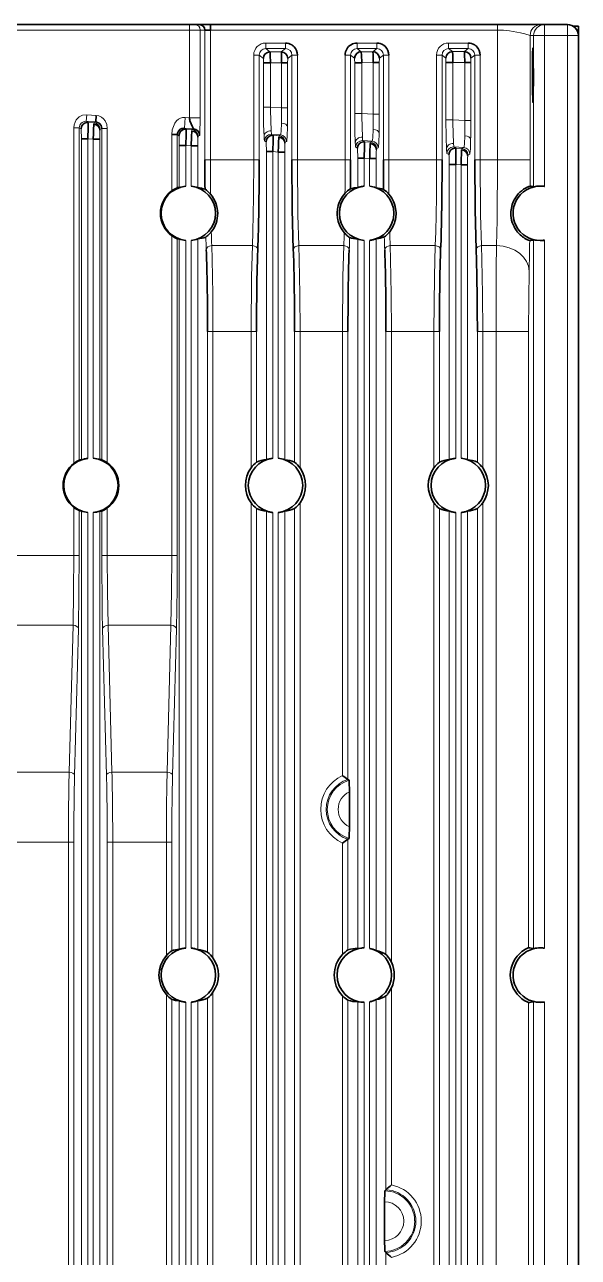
# Model space of a CAD drawing. Extents: x -45 to 645, y -160 to 467.
# Drawn here: x 79.1 to 130, y 124.1 to 237.4 of the extents above; entities that cross this region are included whole.
import ezdxf

# ---------------------------------------------------------------- set-up
doc = ezdxf.new("R2010")
doc.units = 0

msp = doc.modelspace()

# ---------------------------------------------------------------- linework, layer by layer
at = {"color": 7, "lineweight": 35}
for p, q in [((94.221, 237.412), (19.142, 237.412)), ((122.53, 237.412), (96.146, 237.412)), ((129.96, 70.531), (129.96, 236.412)), ((129.96, 165.489), (129.96, 141.036))]:
    msp.add_line(p, q, dxfattribs=at)
at = {"color": 7, "lineweight": 13}
for p, q in [((94.221, 236.912), (19.142, 236.912)), ((122.53, 236.912), (96.146, 236.912)), ((128.96, 70.531), (128.96, 236.412)), ((83.607, 197.102), (83.607, 227.935)), ((84.106, 227.935), (84.106, 197.4)), ((86.174, 197.432), (86.174, 227.874)), ((86.673, 227.816), (86.673, 197.156)), ((84.293, 197.422), (84.293, 226.932)), ((84.893, 197.562), (84.893, 226.932)), ((85.387, 226.897), (85.387, 197.569)), ((85.987, 197.448), (85.987, 226.897)), ((101.293, 225.743), (101.293, 197.437)), ((101.892, 225.743), (101.892, 197.566)), ((102.387, 225.708), (102.387, 197.565)), ((102.987, 197.434), (102.987, 225.708)), ((118.094, 224.568), (118.094, 197.439)), ((118.694, 224.568), (118.694, 197.567)), ((119.182, 224.534), (119.182, 197.566)), ((119.781, 197.435), (119.781, 224.534)), ((92.607, 188.65), (92.607, 218.014)), ((93.107, 217.732), (93.107, 188.65)), ((93.293, 152.442), (93.293, 217.714)), ((93.893, 152.567), (93.893, 217.589)), ((94.389, 217.592), (94.389, 152.564)), ((94.988, 217.727), (94.988, 152.429)), ((109.692, 152.51), (109.692, 217.709)), ((110.291, 152.578), (110.291, 217.587)), ((110.786, 217.594), (110.786, 152.528)), ((111.386, 217.733), (111.386, 152.331)), ((125.845, 152.51), (125.845, 217.646)), ((126.845, 152.548), (126.845, 217.608)), ((95.888, 152.193), (95.888, 209.221)), ((96.388, 209.221), (96.388, 151.654)), ((108.292, 168.404), (108.292, 209.221)), ((108.792, 209.221), (108.792, 168.061)), ((112.286, 151.978), (112.286, 209.221)), ((112.786, 209.221), (112.786, 151.257)), ((122.396, 114.158), (122.396, 209.221)), ((125.395, 209.221), (125.395, 152.595)), ((84.293, 107.422), (84.293, 192.734)), ((84.893, 107.562), (84.893, 192.594)), ((85.387, 107.569), (85.387, 192.587)), ((85.987, 192.708), (85.987, 107.448)), ((99.893, 114.158), (99.893, 193.472)), ((100.393, 192.945), (100.393, 114.158)), ((101.293, 107.437), (101.293, 192.719)), ((101.892, 107.566), (101.892, 192.59)), ((102.387, 107.565), (102.387, 192.591)), ((102.987, 192.722), (102.987, 107.434)), ((103.887, 114.158), (103.887, 192.95)), ((104.387, 193.481), (104.387, 114.158)), ((116.694, 114.158), (116.694, 193.464)), ((117.194, 192.941), (117.194, 114.158)), ((118.094, 107.439), (118.094, 192.717)), ((118.694, 107.567), (118.694, 192.589)), ((119.182, 107.566), (119.182, 192.59)), ((119.781, 192.721), (119.781, 107.435)), ((120.681, 114.158), (120.681, 192.949)), ((121.181, 193.479), (121.181, 114.158)), ((83.104, 106.81), (83.104, 162.302)), ((83.604, 162.302), (83.604, 107.268)), ((86.676, 107.319), (86.676, 162.302)), ((87.176, 162.302), (87.176, 106.893)), ((96.388, 148.503), (96.388, 114.158)), ((92.104, 104.585), (92.104, 148.284)), ((92.604, 147.85), (92.604, 104.749)), ((93.293, 82.51), (93.293, 147.714)), ((93.893, 82.578), (93.893, 147.589)), ((94.389, 82.528), (94.389, 147.592)), ((94.988, 82.331), (94.988, 147.727)), ((95.888, 114.158), (95.888, 147.963)), ((108.292, 114.158), (108.292, 148.176)), ((108.792, 147.767), (108.792, 114.158)), ((109.692, 82.447), (109.692, 147.646)), ((110.291, 82.569), (110.291, 147.578)), ((110.786, 82.562), (110.786, 147.628)), ((111.386, 82.423), (111.386, 147.825)), ((125.395, 147.561), (125.395, 114.158)), ((125.845, 82.51), (125.845, 147.646)), ((126.845, 82.548), (126.845, 147.608))]:
    msp.add_line(p, q, dxfattribs=at)
at = {"color": 7, "lineweight": 35, "ltscale": 0.012494}
for p, q in [((94.721, 237.412), (94.221, 237.412)), ((95.646, 236.912), (96.146, 236.912)), ((93.107, 227.306), (92.607, 227.306))]:
    msp.add_line(p, q, dxfattribs=at)
at = {"color": 7, "lineweight": 13, "ltscale": 0.0125}
for p, q in [((94.221, 237.412), (94.221, 236.912)), ((122.53, 237.412), (122.53, 236.912))]:
    msp.add_line(p, q, dxfattribs=at)
at = {"color": 7, "lineweight": 13, "ltscale": 0.024988}
for p, q in [((95.221, 236.912), (94.221, 236.912)), ((94.221, 228.865), (95.221, 228.865))]:
    msp.add_line(p, q, dxfattribs=at)
at = {"color": 7, "lineweight": 13, "ltscale": 0.201198}
for p, q in [((94.221, 236.912), (94.221, 228.865)), ((95.221, 236.912), (95.221, 228.865))]:
    msp.add_line(p, q, dxfattribs=at)
at = {"color": 7, "lineweight": 35, "ltscale": 0.010643}
msp.add_line((95.147, 237.412), (94.721, 237.412), dxfattribs=at)
at = {"color": 7, "lineweight": 35, "ltscale": 0.024988}
msp.add_line((96.146, 237.412), (95.147, 237.412), dxfattribs=at)
at = {"color": 7, "lineweight": 13, "ltscale": 0.010643}
msp.add_line((95.646, 236.912), (95.221, 236.912), dxfattribs=at)
at = {"color": 7, "lineweight": 13, "ltscale": 0.298012}
for p, q in [((95.646, 224.992), (95.646, 236.912)), ((96.146, 236.912), (96.146, 224.992)), ((122.53, 224.992), (122.53, 236.912))]:
    msp.add_line(p, q, dxfattribs=at)
at = {"color": 7, "lineweight": 35, "ltscale": 0.0125}
msp.add_line((96.146, 237.412), (96.146, 236.912), dxfattribs=at)
at = {"color": 7, "lineweight": 35, "ltscale": 0.06981}
msp.add_line((125.322, 237.412), (122.53, 237.412), dxfattribs=at)
at = {"color": 7, "lineweight": 35, "ltscale": 0.020777}
msp.add_line((126.153, 237.412), (125.322, 237.412), dxfattribs=at)
at = {"color": 7, "lineweight": 35, "ltscale": 0.009399}
msp.add_line((126.529, 237.412), (126.153, 237.412), dxfattribs=at)
at = {"color": 7, "lineweight": 35, "ltscale": 0.007885}
msp.add_line((126.845, 237.412), (126.529, 237.412), dxfattribs=at)
at = {"color": 7, "lineweight": 35, "ltscale": 0.052892}
msp.add_line((128.96, 237.412), (126.845, 237.412), dxfattribs=at)
at = {"color": 7, "lineweight": 13, "ltscale": 0.025}
for p, q in [((126.845, 236.412), (126.845, 237.412)), ((128.96, 236.412), (128.96, 237.412)), ((128.96, 236.412), (129.96, 236.412))]:
    msp.add_line(p, q, dxfattribs=at)
at = {"color": 7, "lineweight": 35, "ltscale": 0.004332}
msp.add_line((129.487, 237.262), (129.66, 237.262), dxfattribs=at)
at = {"color": 7, "lineweight": 35, "ltscale": 0.0075}
msp.add_line((129.66, 237.262), (129.96, 237.262), dxfattribs=at)
at = {"color": 7, "lineweight": 13, "ltscale": 0.003397}
msp.add_line((129.66, 237.127), (129.66, 237.262), dxfattribs=at)
at = {"color": 7, "lineweight": 35, "ltscale": 0.028601}
msp.add_line((129.96, 236.118), (129.96, 237.262), dxfattribs=at)
at = {"color": 7, "lineweight": 35, "ltscale": 0.008751}
msp.add_line((129.96, 236.762), (129.96, 236.412), dxfattribs=at)
at = {"color": 7, "lineweight": 13, "ltscale": 0.045264}
for p, q in [((101.235, 235.723), (103.045, 235.723)), ((109.634, 235.723), (111.444, 235.723)), ((103.045, 235.224), (101.235, 235.224)), ((111.444, 235.224), (109.634, 235.224))]:
    msp.add_line(p, q, dxfattribs=at)
at = {"color": 7, "lineweight": 13, "ltscale": 0.012495}
for p, q in [((101.235, 235.224), (101.235, 235.723)), ((103.045, 235.723), (103.045, 235.224)), ((109.634, 235.224), (109.634, 235.723)), ((111.444, 235.723), (111.444, 235.224)), ((118.036, 235.224), (118.036, 235.723)), ((119.839, 235.723), (119.839, 235.224))]:
    msp.add_line(p, q, dxfattribs=at)
at = {"color": 7, "lineweight": 13, "ltscale": 0.045083}
for p, q in [((118.036, 235.723), (119.839, 235.723)), ((119.839, 235.224), (118.036, 235.224))]:
    msp.add_line(p, q, dxfattribs=at)
at = {"color": 7, "lineweight": 13, "ltscale": 0.007885}
msp.add_line((125.845, 236.412), (125.53, 236.412), dxfattribs=at)
at = {"color": 7, "lineweight": 13, "ltscale": 0.285512}
msp.add_line((125.53, 236.412), (125.53, 224.992), dxfattribs=at)
at = {"color": 7, "lineweight": 13, "ltscale": 0.347564}
msp.add_line((125.845, 222.51), (125.845, 236.412), dxfattribs=at)
at = {"color": 7, "lineweight": 13, "ltscale": 0.024996}
for p, q in [((125.845, 236.412), (126.845, 236.412)), ((93.764, 227.894), (93.834, 228.892))]:
    msp.add_line(p, q, dxfattribs=at)
at = {"color": 7, "lineweight": 13, "ltscale": 0.052892}
msp.add_line((126.845, 236.412), (128.96, 236.412), dxfattribs=at)
at = {"color": 7, "lineweight": 13, "ltscale": 0.346604}
msp.add_line((126.845, 236.412), (126.845, 222.548), dxfattribs=at)
at = {"color": 7, "lineweight": 13, "ltscale": 0.240797}
for p, q in [((100.135, 224.992), (100.135, 234.624)), ((100.635, 234.624), (100.635, 224.992)), ((103.645, 224.992), (103.645, 234.624)), ((104.145, 234.624), (104.145, 224.992)), ((108.534, 224.992), (108.534, 234.624)), ((109.034, 234.624), (109.034, 224.992)), ((112.044, 224.992), (112.044, 234.624)), ((112.544, 234.624), (112.544, 224.992)), ((116.936, 224.992), (116.936, 234.624)), ((117.436, 234.624), (117.436, 224.992)), ((120.439, 224.992), (120.439, 234.624)), ((120.939, 234.624), (120.939, 224.992))]:
    msp.add_line(p, q, dxfattribs=at)
at = {"color": 7, "lineweight": 13, "ltscale": 0.012494}
for p, q in [((100.135, 234.624), (100.635, 234.624)), ((103.645, 234.624), (104.145, 234.624)), ((108.534, 234.624), (109.034, 234.624)), ((112.044, 234.624), (112.544, 234.624)), ((116.936, 234.624), (117.436, 234.624)), ((120.439, 234.624), (120.939, 234.624)), ((84.106, 227.935), (83.607, 227.935)), ((86.174, 227.874), (86.673, 227.874)), ((96.146, 224.992), (95.646, 224.992)), ((100.635, 224.992), (100.135, 224.992)), ((104.145, 224.992), (103.645, 224.992)), ((109.034, 224.992), (108.534, 224.992)), ((112.544, 224.992), (112.044, 224.992)), ((117.436, 224.992), (116.936, 224.992)), ((120.939, 224.992), (120.439, 224.992)), ((95.888, 209.221), (96.388, 209.221)), ((99.893, 209.221), (100.393, 209.221)), ((103.887, 209.221), (104.387, 209.221)), ((108.292, 209.221), (108.792, 209.221)), ((112.286, 209.221), (112.786, 209.221)), ((116.694, 209.221), (117.194, 209.221)), ((120.681, 209.221), (121.181, 209.221)), ((84.106, 188.65), (83.607, 188.65)), ((86.673, 188.65), (86.174, 188.65)), ((93.107, 188.65), (92.607, 188.65)), ((83.104, 162.302), (83.604, 162.302)), ((86.676, 162.302), (87.176, 162.302)), ((92.104, 162.302), (92.604, 162.302))]:
    msp.add_line(p, q, dxfattribs=at)
at = {"color": 7, "lineweight": 13, "ltscale": 0.012503}
msp.add_line((100.635, 234.624), (101.019, 234.304), dxfattribs=at)
at = {"color": 7, "lineweight": 13, "ltscale": 0.012497}
msp.add_line((101.235, 235.224), (101.619, 234.904), dxfattribs=at)
at = {"color": 7, "lineweight": 13, "ltscale": 0.02612}
msp.add_line((102.663, 234.905), (101.619, 234.904), dxfattribs=at)
at = {"color": 7, "lineweight": 13, "ltscale": 0.012422}
msp.add_line((103.045, 235.224), (102.663, 234.905), dxfattribs=at)
at = {"color": 7, "lineweight": 13, "ltscale": 0.012428}
for p, q in [((103.645, 234.624), (103.263, 234.306)), ((93.893, 226.302), (94.389, 226.268))]:
    msp.add_line(p, q, dxfattribs=at)
at = {"color": 7, "lineweight": 35, "ltscale": 0.000476}
for p, q in [((103.648, 235.544), (103.632, 235.555)), ((112.047, 235.544), (112.031, 235.555)), ((120.443, 235.544), (120.427, 235.555))]:
    msp.add_line(p, q, dxfattribs=at)
at = {"color": 7, "lineweight": 13, "ltscale": 0.011903}
msp.add_line((109.034, 234.624), (109.399, 234.319), dxfattribs=at)
at = {"color": 7, "lineweight": 13, "ltscale": 0.011898}
msp.add_line((109.634, 235.224), (109.999, 234.919), dxfattribs=at)
at = {"color": 7, "lineweight": 13, "ltscale": 0.027043}
msp.add_line((111.081, 234.921), (109.999, 234.919), dxfattribs=at)
at = {"color": 7, "lineweight": 13, "ltscale": 0.01182}
msp.add_line((111.444, 235.224), (111.081, 234.921), dxfattribs=at)
at = {"color": 7, "lineweight": 13, "ltscale": 0.011826}
msp.add_line((112.044, 234.624), (111.681, 234.321), dxfattribs=at)
at = {"color": 7, "lineweight": 13, "ltscale": 0.011304}
msp.add_line((117.436, 234.624), (117.784, 234.334), dxfattribs=at)
at = {"color": 7, "lineweight": 13, "ltscale": 0.011298}
msp.add_line((118.036, 235.224), (118.383, 234.934), dxfattribs=at)
at = {"color": 7, "lineweight": 13, "ltscale": 0.027785}
msp.add_line((119.495, 234.936), (118.383, 234.934), dxfattribs=at)
at = {"color": 7, "lineweight": 13, "ltscale": 0.011218}
msp.add_line((119.839, 235.224), (119.495, 234.936), dxfattribs=at)
at = {"color": 7, "lineweight": 13, "ltscale": 0.011224}
msp.add_line((120.439, 234.624), (120.094, 234.336), dxfattribs=at)
at = {"color": 7, "lineweight": 13, "ltscale": 0.101793}
for p, q in [((101.031, 233.904), (101.031, 229.832)), ((101.673, 233.904), (101.673, 229.832))]:
    msp.add_line(p, q, dxfattribs=at)
at = {"color": 7, "lineweight": 35, "ltscale": 0.014993}
for p, q in [((101.031, 233.904), (101.631, 233.904)), ((109.412, 233.919), (110.011, 233.919)), ((117.796, 233.935), (118.395, 233.935)), ((84.293, 226.932), (84.893, 226.932)), ((85.387, 226.897), (85.987, 226.897)), ((93.293, 226.302), (93.893, 226.302)), ((94.988, 226.268), (94.389, 226.268)), ((101.293, 225.743), (101.892, 225.743)), ((102.387, 225.708), (102.987, 225.708)), ((109.692, 225.156), (110.291, 225.156)), ((110.786, 225.121), (111.386, 225.121)), ((118.094, 224.568), (118.694, 224.568)), ((119.182, 224.534), (119.781, 224.534))]:
    msp.add_line(p, q, dxfattribs=at)
at = {"color": 7, "lineweight": 35, "ltscale": 0.001046}
for p, q in [((101.673, 233.904), (101.631, 233.904)), ((110.053, 233.919), (110.011, 233.919)), ((118.437, 233.935), (118.395, 233.935))]:
    msp.add_line(p, q, dxfattribs=at)
at = {"color": 7, "lineweight": 13, "ltscale": 0.025506}
msp.add_line((102.693, 233.906), (101.673, 233.904), dxfattribs=at)
at = {"color": 7, "lineweight": 35, "ltscale": 0.013946}
for p, q in [((103.251, 233.906), (102.693, 233.906)), ((111.668, 233.921), (111.11, 233.921)), ((120.082, 233.937), (119.524, 233.937))]:
    msp.add_line(p, q, dxfattribs=at)
at = {"color": 7, "lineweight": 13, "ltscale": 0.103592}
for p, q in [((102.693, 229.762), (102.693, 233.906)), ((103.251, 229.762), (103.251, 233.906))]:
    msp.add_line(p, q, dxfattribs=at)
at = {"color": 7, "lineweight": 13, "ltscale": 0.116571}
for p, q in [((109.412, 233.919), (109.412, 229.256)), ((110.053, 233.919), (110.053, 229.256))]:
    msp.add_line(p, q, dxfattribs=at)
at = {"color": 7, "lineweight": 13, "ltscale": 0.026429}
msp.add_line((111.11, 233.921), (110.053, 233.919), dxfattribs=at)
at = {"color": 7, "lineweight": 13, "ltscale": 0.118435}
for p, q in [((111.11, 229.184), (111.11, 233.921)), ((111.668, 229.184), (111.668, 233.921))]:
    msp.add_line(p, q, dxfattribs=at)
at = {"color": 7, "lineweight": 13, "ltscale": 0.131355}
for p, q in [((117.796, 233.935), (117.796, 228.68)), ((118.437, 233.935), (118.437, 228.68))]:
    msp.add_line(p, q, dxfattribs=at)
at = {"color": 7, "lineweight": 13, "ltscale": 0.027172}
msp.add_line((119.524, 233.937), (118.437, 233.935), dxfattribs=at)
at = {"color": 7, "lineweight": 13, "ltscale": 0.133271}
for p, q in [((119.524, 228.606), (119.524, 233.937)), ((120.082, 228.606), (120.082, 233.937))]:
    msp.add_line(p, q, dxfattribs=at)
at = {"color": 7, "lineweight": 13, "ltscale": 0.014998}
msp.add_line((84.752, 228.531), (84.793, 229.13), dxfattribs=at)
at = {"color": 7, "lineweight": 13, "ltscale": 0.021567}
for p, q in [((84.793, 229.13), (85.654, 229.07)), ((85.612, 228.471), (84.752, 228.531))]:
    msp.add_line(p, q, dxfattribs=at)
at = {"color": 7, "lineweight": 35, "ltscale": 0.014998}
msp.add_line((85.612, 228.471), (85.654, 229.07), dxfattribs=at)
at = {"color": 7, "lineweight": 13, "ltscale": 0.009705}
msp.add_line((93.834, 228.892), (94.221, 228.865), dxfattribs=at)
at = {"color": 7, "lineweight": 13, "ltscale": 0.037574}
msp.add_line((95.221, 228.865), (95.182, 227.362), dxfattribs=at)
at = {"color": 7, "lineweight": 13, "ltscale": 0.014993}
for p, q in [((101.031, 229.832), (101.631, 229.832)), ((109.412, 229.256), (110.011, 229.256)), ((117.796, 228.68), (118.395, 228.68))]:
    msp.add_line(p, q, dxfattribs=at)
at = {"color": 7, "lineweight": 13, "ltscale": 0.001046}
for p, q in [((101.631, 229.832), (101.673, 229.832)), ((110.011, 229.256), (110.053, 229.256)), ((118.395, 228.68), (118.437, 228.68))]:
    msp.add_line(p, q, dxfattribs=at)
at = {"color": 7, "lineweight": 13, "ltscale": 0.025567}
msp.add_line((101.673, 229.832), (102.693, 229.762), dxfattribs=at)
at = {"color": 7, "lineweight": 13, "ltscale": 0.013946}
for p, q in [((103.251, 229.762), (102.693, 229.762)), ((111.668, 229.184), (111.11, 229.184)), ((120.082, 228.606), (119.524, 228.606))]:
    msp.add_line(p, q, dxfattribs=at)
at = {"color": 7, "lineweight": 13, "ltscale": 0.026491}
msp.add_line((110.053, 229.256), (111.11, 229.184), dxfattribs=at)
at = {"color": 7, "lineweight": 13, "ltscale": 0.004683}
for p, q in [((84.106, 227.935), (84.265, 227.836)), ((93.107, 227.306), (93.265, 227.206))]:
    msp.add_line(p, q, dxfattribs=at)
at = {"color": 7, "lineweight": 13, "ltscale": 0.00104}
msp.add_line((84.752, 228.531), (84.71, 228.533), dxfattribs=at)
at = {"color": 7, "lineweight": 13, "ltscale": 0.004577}
msp.add_line((84.752, 228.531), (84.907, 228.434), dxfattribs=at)
at = {"color": 7, "lineweight": 13, "ltscale": 0.013791}
msp.add_line((85.457, 228.396), (84.907, 228.434), dxfattribs=at)
at = {"color": 7, "lineweight": 13, "ltscale": 0.004314}
msp.add_line((85.612, 228.471), (85.457, 228.396), dxfattribs=at)
at = {"color": 7, "lineweight": 13, "ltscale": 0.004413}
for p, q in [((86.174, 227.874), (86.015, 227.797)), ((111.015, 226.697), (110.856, 226.62)), ((111.414, 226.021), (111.573, 226.098))]:
    msp.add_line(p, q, dxfattribs=at)
at = {"color": 7, "lineweight": 13, "ltscale": 0.001456}
msp.add_line((86.673, 227.874), (86.673, 227.816), dxfattribs=at)
at = {"color": 7, "lineweight": 35, "ltscale": 0.001042}
msp.add_line((93.764, 227.894), (93.723, 227.896), dxfattribs=at)
at = {"color": 7, "lineweight": 13, "ltscale": 0.020978}
msp.add_line((94.601, 227.836), (93.764, 227.894), dxfattribs=at)
at = {"color": 7, "lineweight": 13, "ltscale": 0.004213}
msp.add_line((93.764, 227.894), (93.907, 227.805), dxfattribs=at)
at = {"color": 7, "lineweight": 13, "ltscale": 0.013821}
msp.add_line((93.907, 227.805), (94.458, 227.766), dxfattribs=at)
at = {"color": 7, "lineweight": 13, "ltscale": 0.000535}
msp.add_line((94.311, 228.453), (94.302, 228.472), dxfattribs=at)
at = {"color": 7, "lineweight": 13, "ltscale": 0.00397}
for p, q in [((94.458, 227.766), (94.601, 227.836)), ((95.016, 227.168), (95.159, 227.237))]:
    msp.add_line(p, q, dxfattribs=at)
at = {"color": 7, "lineweight": 13, "ltscale": 0.027236}
msp.add_line((118.437, 228.68), (119.524, 228.606), dxfattribs=at)
at = {"color": 7, "lineweight": 13, "ltscale": 0.002113}
for p, q in [((84.293, 227.016), (84.293, 226.932)), ((93.293, 226.387), (93.293, 226.302)), ((101.293, 225.827), (101.293, 225.743)), ((118.094, 224.652), (118.094, 224.568))]:
    msp.add_line(p, q, dxfattribs=at)
at = {"color": 7, "lineweight": 13, "ltscale": 0.012398}
msp.add_line((85.387, 226.897), (84.893, 226.932), dxfattribs=at)
at = {"color": 7, "lineweight": 13, "ltscale": 0.129089}
msp.add_line((92.607, 222.142), (92.607, 227.306), dxfattribs=at)
at = {"color": 7, "lineweight": 13, "ltscale": 0.122038}
msp.add_line((93.107, 227.306), (93.107, 222.424), dxfattribs=at)
at = {"color": 7, "lineweight": 13, "ltscale": 0.004083}
for p, q in [((101.126, 226.734), (101.265, 226.647)), ((101.768, 227.332), (101.906, 227.245))]:
    msp.add_line(p, q, dxfattribs=at)
at = {"color": 7, "lineweight": 13, "ltscale": 0.001037}
for p, q in [((101.727, 227.333), (101.768, 227.332)), ((118.491, 226.182), (118.533, 226.18))]:
    msp.add_line(p, q, dxfattribs=at)
at = {"color": 7, "lineweight": 13, "ltscale": 0.020781}
msp.add_line((102.597, 227.275), (101.768, 227.332), dxfattribs=at)
at = {"color": 7, "lineweight": 13, "ltscale": 0.013801}
for p, q in [((101.906, 227.245), (102.457, 227.207)), ((110.305, 226.658), (110.856, 226.62))]:
    msp.add_line(p, q, dxfattribs=at)
at = {"color": 7, "lineweight": 13, "ltscale": 0.003898}
for p, q in [((102.457, 227.207), (102.597, 227.275)), ((103.015, 226.608), (103.155, 226.677))]:
    msp.add_line(p, q, dxfattribs=at)
at = {"color": 7, "lineweight": 13, "ltscale": 0.001038}
msp.add_line((110.107, 226.758), (110.149, 226.756), dxfattribs=at)
at = {"color": 7, "lineweight": 13, "ltscale": 0.004626}
for p, q in [((110.305, 226.658), (110.149, 226.756)), ((109.507, 226.158), (109.664, 226.06))]:
    msp.add_line(p, q, dxfattribs=at)
at = {"color": 7, "lineweight": 13, "ltscale": 0.021706}
msp.add_line((111.015, 226.697), (110.149, 226.756), dxfattribs=at)
at = {"color": 7, "lineweight": 13, "ltscale": 0.096515}
msp.add_line((93.293, 222.442), (93.293, 226.302), dxfattribs=at)
at = {"color": 7, "lineweight": 13, "ltscale": 0.093372}
msp.add_line((93.893, 222.567), (93.893, 226.302), dxfattribs=at)
at = {"color": 7, "lineweight": 13, "ltscale": 0.092594}
msp.add_line((94.389, 226.268), (94.389, 222.564), dxfattribs=at)
at = {"color": 7, "lineweight": 13, "ltscale": 0.095969}
msp.add_line((94.988, 222.429), (94.988, 226.268), dxfattribs=at)
at = {"color": 7, "lineweight": 13, "ltscale": 0.012408}
for p, q in [((102.387, 225.708), (101.892, 225.743)), ((110.786, 225.121), (110.291, 225.156))]:
    msp.add_line(p, q, dxfattribs=at)
at = {"color": 7, "lineweight": 13, "ltscale": 0.00517}
for p, q in [((117.891, 225.582), (118.066, 225.472)), ((118.533, 226.18), (118.708, 226.07))]:
    msp.add_line(p, q, dxfattribs=at)
at = {"color": 7, "lineweight": 13, "ltscale": 0.02245}
msp.add_line((119.429, 226.119), (118.533, 226.18), dxfattribs=at)
at = {"color": 7, "lineweight": 13, "ltscale": 0.01362}
msp.add_line((118.708, 226.07), (119.251, 226.032), dxfattribs=at)
at = {"color": 7, "lineweight": 13, "ltscale": 0.004927}
for p, q in [((119.251, 226.032), (119.429, 226.119)), ((119.809, 225.434), (119.986, 225.52))]:
    msp.add_line(p, q, dxfattribs=at)
at = {"color": 7, "lineweight": 13, "ltscale": 0.099722}
msp.add_line((100.135, 224.992), (96.146, 224.992), dxfattribs=at)
at = {"color": 7, "lineweight": 13, "ltscale": 0.109727}
msp.add_line((104.145, 224.992), (108.534, 224.992), dxfattribs=at)
at = {"color": 7, "lineweight": 13, "ltscale": 0.002112}
msp.add_line((109.691, 225.24), (109.692, 225.156), dxfattribs=at)
at = {"color": 7, "lineweight": 13, "ltscale": 0.06771}
msp.add_line((109.692, 222.447), (109.692, 225.156), dxfattribs=at)
at = {"color": 7, "lineweight": 13, "ltscale": 0.064669}
msp.add_line((110.291, 225.156), (110.291, 222.569), dxfattribs=at)
at = {"color": 7, "lineweight": 13, "ltscale": 0.063969}
msp.add_line((110.786, 225.121), (110.786, 222.562), dxfattribs=at)
at = {"color": 7, "lineweight": 13, "ltscale": 0.067444}
msp.add_line((111.386, 225.121), (111.386, 222.423), dxfattribs=at)
at = {"color": 7, "lineweight": 13, "ltscale": 0.109817}
msp.add_line((112.544, 224.992), (116.936, 224.992), dxfattribs=at)
at = {"color": 7, "lineweight": 13, "ltscale": 0.012227}
msp.add_line((119.182, 224.534), (118.694, 224.568), dxfattribs=at)
at = {"color": 7, "lineweight": 13, "ltscale": 0.039773}
msp.add_line((122.53, 224.992), (120.939, 224.992), dxfattribs=at)
at = {"color": 7, "lineweight": 13, "ltscale": 0.074989}
for p, q in [((122.53, 224.992), (125.53, 224.992)), ((125.395, 209.221), (122.396, 209.221))]:
    msp.add_line(p, q, dxfattribs=at)
at = {"color": 7, "lineweight": 13, "ltscale": 0.060372}
msp.add_line((125.53, 224.992), (125.526, 222.577), dxfattribs=at)
at = {"color": 7, "lineweight": 35, "ltscale": 0.00072}
msp.add_line((100.601, 220.341), (100.6, 220.312), dxfattribs=at)
at = {"color": 7, "lineweight": 35, "ltscale": 0.001745}
msp.add_line((107.802, 220.078), (107.803, 220.008), dxfattribs=at)
at = {"color": 7, "lineweight": 35, "ltscale": 0.002763}
msp.add_line((113.207, 219.967), (113.208, 220.077), dxfattribs=at)
at = {"color": 7, "lineweight": 35, "ltscale": 0.00073}
msp.add_line((117.402, 220.341), (117.402, 220.312), dxfattribs=at)
at = {"color": 7, "lineweight": 13, "ltscale": 0.09337}
msp.add_line((96.273, 217.107), (100.008, 217.107), dxfattribs=at)
at = {"color": 7, "lineweight": 13, "ltscale": 0.103375}
msp.add_line((104.272, 217.107), (108.407, 217.107), dxfattribs=at)
at = {"color": 7, "lineweight": 13, "ltscale": 0.103465}
msp.add_line((112.671, 217.107), (116.809, 217.107), dxfattribs=at)
at = {"color": 7, "lineweight": 13, "ltscale": 0.034413}
msp.add_line((121.066, 217.107), (122.443, 217.107), dxfattribs=at)
at = {"color": 7, "lineweight": 35, "ltscale": 0.061742}
msp.add_line((129.96, 207.526), (129.96, 209.996), dxfattribs=at)
at = {"color": 7, "lineweight": 35, "ltscale": 0.06174}
msp.add_line((129.96, 209.996), (129.96, 207.526), dxfattribs=at)
at = {"color": 7, "lineweight": 13, "ltscale": 0.087623}
msp.add_line((99.893, 209.221), (96.388, 209.221), dxfattribs=at)
at = {"color": 7, "lineweight": 13, "ltscale": 0.313443}
msp.add_line((99.893, 196.684), (99.893, 209.221), dxfattribs=at)
at = {"color": 7, "lineweight": 13, "ltscale": 0.300271}
msp.add_line((100.393, 209.221), (100.393, 197.211), dxfattribs=at)
at = {"color": 7, "lineweight": 13, "ltscale": 0.300397}
msp.add_line((103.887, 197.206), (103.887, 209.221), dxfattribs=at)
at = {"color": 7, "lineweight": 13, "ltscale": 0.097628}
msp.add_line((108.292, 209.221), (104.387, 209.221), dxfattribs=at)
at = {"color": 7, "lineweight": 13, "ltscale": 0.313658}
msp.add_line((104.387, 209.221), (104.387, 196.675), dxfattribs=at)
at = {"color": 7, "lineweight": 13, "ltscale": 0.097718}
msp.add_line((116.694, 209.221), (112.786, 209.221), dxfattribs=at)
at = {"color": 7, "lineweight": 13, "ltscale": 0.313237}
msp.add_line((116.694, 196.692), (116.694, 209.221), dxfattribs=at)
at = {"color": 7, "lineweight": 13, "ltscale": 0.30015}
msp.add_line((117.194, 209.221), (117.194, 197.215), dxfattribs=at)
at = {"color": 7, "lineweight": 13, "ltscale": 0.300369}
msp.add_line((120.681, 197.207), (120.681, 209.221), dxfattribs=at)
at = {"color": 7, "lineweight": 13, "ltscale": 0.030364}
msp.add_line((122.396, 209.221), (121.181, 209.221), dxfattribs=at)
at = {"color": 7, "lineweight": 13, "ltscale": 0.313612}
msp.add_line((121.181, 209.221), (121.181, 196.677), dxfattribs=at)
at = {"color": 7, "lineweight": 13, "ltscale": 0.110116}
msp.add_line((83.607, 188.65), (83.607, 193.054), dxfattribs=at)
at = {"color": 7, "lineweight": 13, "ltscale": 0.102652}
msp.add_line((84.106, 192.756), (84.106, 188.65), dxfattribs=at)
at = {"color": 7, "lineweight": 13, "ltscale": 0.101851}
msp.add_line((86.174, 188.65), (86.174, 192.724), dxfattribs=at)
at = {"color": 7, "lineweight": 13, "ltscale": 0.10876}
msp.add_line((86.673, 193), (86.673, 188.65), dxfattribs=at)
at = {"color": 7, "lineweight": 13, "ltscale": 0.161614}
msp.add_line((83.607, 188.65), (77.142, 188.65), dxfattribs=at)
at = {"color": 7, "lineweight": 13, "ltscale": 0.168743}
msp.add_line((84.029, 181.9), (84.106, 188.65), dxfattribs=at)
at = {"color": 7, "lineweight": 13, "ltscale": 0.148339}
msp.add_line((92.607, 188.65), (86.673, 188.65), dxfattribs=at)
at = {"color": 7, "lineweight": 13, "ltscale": 0.006969}
msp.add_line((93.088, 185.145), (93.085, 184.867), dxfattribs=at)
at = {"color": 7, "lineweight": 13, "ltscale": 0.157754}
msp.add_line((83.53, 182.222), (77.219, 182.222), dxfattribs=at)
at = {"color": 7, "lineweight": 13, "ltscale": 0.33741}
for p, q in [((83.174, 168.73), (83.53, 182.222)), ((84.029, 181.9), (83.673, 168.409)), ((86.607, 168.409), (86.251, 181.9)), ((86.751, 182.222), (87.106, 168.73)), ((92.174, 168.73), (92.53, 182.222)), ((93.029, 181.9), (92.674, 168.409))]:
    msp.add_line(p, q, dxfattribs=at)
at = {"color": 7, "lineweight": 13, "ltscale": 0.144479}
msp.add_line((92.53, 182.222), (86.751, 182.222), dxfattribs=at)
at = {"color": 7, "lineweight": 13, "ltscale": 0.139965}
msp.add_line((77.575, 168.73), (83.174, 168.73), dxfattribs=at)
at = {"color": 7, "lineweight": 13, "ltscale": 0.12669}
msp.add_line((87.106, 168.73), (92.174, 168.73), dxfattribs=at)
at = {"color": 7, "lineweight": 35, "ltscale": 0.003152}
msp.add_line((108.888, 167.979), (108.792, 168.061), dxfattribs=at)
at = {"color": 7, "lineweight": 35, "ltscale": 0.080764}
msp.add_line((108.918, 163.694), (108.918, 166.925), dxfattribs=at)
at = {"color": 7, "lineweight": 13, "ltscale": 0.136473}
msp.add_line((83.104, 162.302), (77.645, 162.302), dxfattribs=at)
at = {"color": 7, "lineweight": 13, "ltscale": 0.123198}
msp.add_line((92.104, 162.302), (87.176, 162.302), dxfattribs=at)
at = {"color": 7, "lineweight": 13, "ltscale": 0.260757}
msp.add_line((92.104, 151.872), (92.104, 162.302), dxfattribs=at)
at = {"color": 7, "lineweight": 13, "ltscale": 0.249908}
msp.add_line((92.604, 162.302), (92.604, 152.306), dxfattribs=at)
at = {"color": 7, "lineweight": 13, "ltscale": 0.25589}
msp.add_line((108.292, 151.98), (108.292, 162.215), dxfattribs=at)
at = {"color": 7, "lineweight": 35, "ltscale": 0.003153}
msp.add_line((108.792, 162.558), (108.888, 162.64), dxfattribs=at)
at = {"color": 7, "lineweight": 13, "ltscale": 0.254226}
msp.add_line((108.792, 162.558), (108.792, 152.389), dxfattribs=at)
at = {"color": 7, "lineweight": 13, "ltscale": 0.452487}
msp.add_line((112.786, 148.899), (112.786, 130.799), dxfattribs=at)
at = {"color": 7, "lineweight": 13, "ltscale": 0.445487}
msp.add_line((112.286, 130.358), (112.286, 148.178), dxfattribs=at)
at = {"color": 7, "lineweight": 35, "ltscale": 0.003522}
msp.add_line((112.286, 130.358), (112.19, 130.255), dxfattribs=at)
at = {"color": 7, "lineweight": 35, "ltscale": 0.089208}
msp.add_line((112.16, 129.256), (112.16, 125.688), dxfattribs=at)
at = {"color": 7, "lineweight": 13, "ltscale": 0.000443}
msp.add_line((113.921, 127.49), (113.921, 127.472), dxfattribs=at)
at = {"color": 7, "lineweight": 13, "ltscale": 0.00069}
msp.add_line((114.921, 127.472), (114.921, 127.499), dxfattribs=at)
at = {"color": 7, "lineweight": 35, "ltscale": 0.003521}
msp.add_line((112.19, 124.689), (112.286, 124.585), dxfattribs=at)
at = {"color": 7, "lineweight": 13, "ltscale": 0.260676}
msp.add_line((112.286, 114.158), (112.286, 124.585), dxfattribs=at)
at = {"color": 7, "lineweight": 13}
for points in [[(122.53, 236.912), (123.094, 236.892), (123.646, 236.837), (124.653, 236.658), (125.031, 236.564), (125.525, 236.414), (125.53, 236.412)], [(101.019, 234.304), (101.02, 234.302), (101.022, 234.294), (101.026, 234.223), (101.031, 233.904)], [(103.251, 233.906), (103.259, 234.284), (103.262, 234.303), (103.262, 234.305), (103.263, 234.306)], [(109.399, 234.319), (109.4, 234.318), (109.402, 234.309), (109.407, 234.238), (109.412, 233.919)], [(111.668, 233.921), (111.677, 234.299), (111.679, 234.318), (111.68, 234.32), (111.681, 234.321)], [(117.784, 234.334), (117.784, 234.333), (117.786, 234.324), (117.791, 234.254), (117.796, 233.935)], [(120.082, 233.937), (120.091, 234.314), (120.093, 234.334), (120.094, 234.336), (120.094, 234.336)], [(83.607, 227.935), (83.634, 228.201), (83.712, 228.44), (83.831, 228.655), (84.096, 228.928), (84.393, 229.082), (84.793, 229.13)], [(85.654, 229.07), (85.91, 229.019), (86.131, 228.917), (86.321, 228.76), (86.473, 228.568), (86.622, 228.248), (86.673, 227.874)], [(92.688, 227.891), (92.872, 228.348), (93.04, 228.579), (93.222, 228.738), (93.393, 228.832), (93.597, 228.885), (93.834, 228.892)], [(101.031, 229.832), (101.046, 228.216), (101.081, 227.127)], [(101.737, 227.649), (101.678, 229.541), (101.673, 229.832)], [(109.412, 229.256), (109.426, 227.64), (109.461, 226.552)], [(110.117, 227.073), (110.058, 228.965), (110.053, 229.256)], [(84.265, 227.836), (84.267, 227.834), (84.268, 227.831), (84.27, 227.822), (84.278, 227.72), (84.293, 227.016)], [(102.692, 228.365), (102.66, 227.622), (102.634, 227.381), (102.61, 227.289), (102.605, 227.28), (102.602, 227.277), (102.597, 227.275)], [(103.155, 226.677), (103.157, 226.678), (103.161, 226.685), (103.173, 226.737), (103.206, 227.16), (103.234, 228.031)], [(111.109, 227.787), (111.078, 227.044), (111.051, 226.802), (111.028, 226.71), (111.022, 226.701), (111.019, 226.699), (111.015, 226.697)], [(117.796, 228.68), (117.81, 227.064), (117.846, 225.976)], [(118.501, 226.497), (118.442, 228.389), (118.437, 228.68)], [(93.265, 227.206), (93.267, 227.205), (93.268, 227.202), (93.27, 227.193), (93.279, 227.091), (93.293, 226.387)], [(95.182, 227.362), (95.167, 227.254), (95.162, 227.24), (95.16, 227.238), (95.159, 227.237)], [(101.265, 226.647), (101.266, 226.645), (101.267, 226.643), (101.27, 226.633), (101.278, 226.532), (101.293, 225.827)], [(101.768, 227.332), (101.767, 227.333), (101.765, 227.337), (101.76, 227.364), (101.737, 227.649)], [(110.149, 226.756), (110.148, 226.757), (110.146, 226.761), (110.14, 226.788), (110.117, 227.073)], [(111.573, 226.098), (111.575, 226.1), (111.579, 226.106), (111.59, 226.158), (111.623, 226.582), (111.652, 227.452)], [(119.523, 227.208), (119.491, 226.466), (119.465, 226.224), (119.441, 226.132), (119.436, 226.123), (119.433, 226.121), (119.429, 226.119)], [(119.986, 225.52), (119.988, 225.522), (119.992, 225.528), (120.004, 225.58), (120.037, 226.004), (120.065, 226.874)], [(109.664, 226.06), (109.665, 226.058), (109.666, 226.055), (109.668, 226.046), (109.677, 225.944), (109.691, 225.24)], [(118.066, 225.472), (118.068, 225.47), (118.069, 225.468), (118.071, 225.459), (118.08, 225.357), (118.094, 224.652)], [(118.533, 226.18), (118.532, 226.181), (118.53, 226.185), (118.524, 226.212), (118.501, 226.497)], [(100.135, 224.992), (100.115, 221.57), (100.052, 218.37), (100.008, 217.107)], [(104.272, 217.107), (104.19, 219.936), (104.145, 224.992)], [(116.936, 224.992), (116.916, 221.57), (116.854, 218.37), (116.809, 217.107)], [(121.066, 217.107), (120.985, 219.936), (120.939, 224.992)], [(122.443, 217.107), (122.492, 219.453), (122.53, 224.992)], [(96.388, 209.221), (96.37, 212.643), (96.313, 215.843), (96.273, 217.107)], [(100.008, 217.107), (99.934, 214.278), (99.893, 209.221)], [(104.387, 209.221), (104.369, 212.643), (104.312, 215.843), (104.272, 217.107)], [(108.407, 217.107), (108.333, 214.278), (108.292, 209.221)], [(112.786, 209.221), (112.767, 212.643), (112.711, 215.843), (112.671, 217.107)], [(116.809, 217.107), (116.736, 214.278), (116.694, 209.221)], [(121.181, 209.221), (121.163, 212.643), (121.106, 215.843), (121.066, 217.107)], [(122.443, 217.107), (122.418, 215.018), (122.396, 209.221)], [(125.442, 214.741), (125.407, 212.269), (125.395, 209.221)], [(83.607, 188.65), (83.588, 185.339), (83.53, 182.222)], [(86.174, 188.65), (86.219, 183.354), (86.251, 181.9)], [(86.751, 182.222), (86.692, 185.339), (86.673, 188.65)], [(92.607, 188.65), (92.588, 185.339), (92.53, 182.222)]]:
    msp.add_lwpolyline(points, dxfattribs=at)
at = {"color": 7, "lineweight": 35}
for points in [[(101.619, 234.904), (101.62, 234.903), (101.622, 234.902), (101.624, 234.898), (101.633, 234.861), (101.655, 234.632), (101.673, 233.904)], [(102.663, 234.905), (102.664, 234.905), (102.666, 234.901), (102.67, 234.877), (102.681, 234.685), (102.693, 233.906)], [(109.999, 234.919), (110.001, 234.918), (110.002, 234.917), (110.004, 234.913), (110.014, 234.876), (110.035, 234.648), (110.053, 233.919)], [(111.081, 234.921), (111.082, 234.92), (111.083, 234.917), (111.087, 234.893), (111.099, 234.701), (111.11, 233.921)], [(118.383, 234.934), (118.385, 234.933), (118.386, 234.932), (118.388, 234.929), (118.398, 234.891), (118.419, 234.663), (118.437, 233.935)], [(119.495, 234.936), (119.495, 234.935), (119.497, 234.932), (119.501, 234.908), (119.513, 234.716), (119.524, 233.937)], [(125.74, 232.762), (125.758, 234.793), (125.774, 235.197), (125.779, 235.25), (125.782, 235.261), (125.783, 235.262), (125.784, 235.262)], [(125.784, 235.262), (125.785, 235.262), (125.785, 235.26), (125.787, 235.255), (125.794, 235.192), (125.821, 234.022), (125.827, 232.762)], [(125.784, 230.262), (125.782, 230.263), (125.782, 230.265), (125.78, 230.27), (125.773, 230.333), (125.746, 231.503), (125.74, 232.762)], [(125.827, 232.762), (125.809, 230.732), (125.793, 230.328), (125.788, 230.275), (125.785, 230.264), (125.784, 230.263), (125.784, 230.262)], [(84.893, 226.932), (84.914, 227.983), (84.91, 228.416), (84.908, 228.431), (84.907, 228.434)], [(86.174, 227.874), (86.101, 228.161), (85.938, 228.349), (85.792, 228.431), (85.612, 228.471)], [(93.723, 227.896), (93.53, 227.866), (93.389, 227.804), (93.208, 227.632), (93.12, 227.432), (93.107, 227.306)], [(93.893, 226.302), (93.914, 227.353), (93.91, 227.787), (93.908, 227.802), (93.907, 227.805)], [(94.516, 228.032), (94.374, 228.308), (94.311, 228.453)], [(94.601, 227.836), (94.602, 227.837), (94.603, 227.838), (94.603, 227.842), (94.601, 227.854), (94.516, 228.032)], [(101.892, 225.743), (101.914, 226.794), (101.91, 227.228), (101.908, 227.243), (101.906, 227.245)], [(110.291, 225.156), (110.312, 226.207), (110.309, 226.64), (110.306, 226.655), (110.305, 226.658)], [(118.694, 224.568), (118.715, 225.619), (118.711, 226.053), (118.709, 226.068), (118.708, 226.07)], [(103.772, 216.712), (103.678, 220.447), (103.645, 224.992)], [(120.566, 216.712), (120.472, 220.418), (120.439, 224.992)], [(126.46, 217.577), (125.971, 217.622), (125.848, 217.646), (125.845, 217.646)], [(108.918, 166.925), (108.898, 167.909), (108.891, 167.969), (108.889, 167.978), (108.888, 167.979)], [(108.888, 162.64), (108.889, 162.643), (108.893, 162.658), (108.902, 162.77), (108.918, 163.694)], [(125.395, 152.595), (125.394, 152.595), (125.388, 152.594), (125.352, 152.581), (125.103, 152.463), (124.78, 152.254)], [(124.78, 147.903), (124.991, 147.758), (125.323, 147.587), (125.385, 147.563), (125.393, 147.561), (125.395, 147.561)], [(126.46, 147.577), (125.971, 147.622), (125.848, 147.646), (125.845, 147.646)], [(112.19, 130.255), (112.188, 130.252), (112.185, 130.236), (112.175, 130.122), (112.16, 129.256)], [(112.16, 125.688), (112.174, 124.859), (112.183, 124.724), (112.188, 124.693), (112.189, 124.69), (112.19, 124.689)]]:
    msp.add_lwpolyline(points, dxfattribs=at)
at = {"color": 7, "lineweight": 13}
for centre, radius, start, end in [((94.721, 236.913), 0.5, 359.98375, 89.98374), ((126.529, 236.413), 1, 90.00502, 180.00502), ((126.845, 236.413), 1, 90.00502, 180.00502), ((101.235, 234.623), 1.1, 90.01312, 179.95941), ((118.036, 234.623), 1.1, 90.01311, 179.95941), ((101.24, 234.618), 0.606, 90.52013, 179.45328), ((103.04, 234.618), 0.606, 0.54672, 89.47986), ((109.639, 234.618), 0.606, 90.52013, 179.45328), ((111.439, 234.618), 0.606, 0.54672, 89.47986), ((118.042, 234.618), 0.606, 90.52013, 179.45328), ((119.834, 234.618), 0.606, 0.54672, 89.47986), ((64.25, 229.082), 38.449, 358.9315, 1.01369), ((18.981, 229.696), 84.27, 358.86754, 0.04486), ((72.606, 228.502), 38.51, 358.93567, 1.01457), ((27.398, 229.118), 84.27, 358.86754, 0.04486), ((84.706, 227.932), 0.6, 89.63409, 179.73964), ((86.196, 228.255), 0.753, 169.20859, 179.2839), ((85.415, 227.797), 0.6, 0.02277, 85.95352), ((101.622, 227.018), 15.634, 177.43153, 180.44271), ((86.28, 227.725), 0.275, 164.75001, 181.35467), ((94.698, 227.312), 2.091, 163.92103, 180.17287), ((95.201, 227.625), 0.757, 169.2318, 179.25446), ((94.416, 227.167), 0.6, 0.02277, 85.95352), ((81.02, 227.924), 38.51, 358.93567, 1.01457), ((35.812, 228.54), 84.27, 358.86754, 0.04486), ((110.623, 226.388), 15.634, 177.43153, 180.44271), ((95.281, 227.096), 0.275, 164.75001, 181.35467), ((101.727, 226.734), 0.6, 90.00611, 179.96758), ((103.196, 227.066), 0.753, 169.20861, 179.2839), ((102.415, 226.608), 0.6, 0.02277, 85.95352), ((102.555, 226.676), 0.6, 0.02274, 85.95355), ((103.28, 226.536), 0.275, 164.75001, 181.35467), ((110.107, 226.158), 0.6, 90.00611, 179.96758), ((111.595, 226.479), 0.753, 169.20861, 179.2839), ((110.814, 226.021), 0.6, 0.02274, 85.95355), ((110.972, 226.098), 0.6, 0.02274, 85.95355), ((118.627, 225.829), 15.64, 177.43211, 180.4423), ((127.026, 225.242), 15.64, 177.43211, 180.4423), ((111.679, 225.949), 0.275, 164.75001, 181.35467), ((118.491, 225.582), 0.6, 90.00611, 179.96758), ((119.99, 225.892), 0.753, 169.20861, 179.2839), ((119.209, 225.434), 0.6, 0.02277, 85.95352), ((119.386, 225.52), 0.6, 0.02274, 85.95355), ((120.074, 225.362), 0.275, 164.75001, 181.35467), ((383.709, 224.968), 287.562, 179.99516, 180.62266), ((-179.675, 225.018), 288.209, 359.37985, 359.99477), ((400.441, 224.984), 287.897, 179.9985, 180.6293), ((135.421, 224.655), 15.64, 177.43211, 180.4423), ((199.256, 220.821), 103.564, 181.61833, 182.27345), ((193.447, 221.082), 97.255, 181.60103, 182.34278), ((13.557, 221.076), 94.932, 357.60378, 358.32701), ((6.306, 220.789), 102.682, 357.72468, 358.36492), ((215.666, 220.821), 103.576, 181.61221, 182.27337), ((208.825, 221.148), 96.239, 181.64561, 182.40642), ((-157.623, 220.804), 283.13, 358.77292, 359.34612), ((-221.07, 188.592), 314.177, 359.3715, 0.01058), ((-119.41, 187.303), 212.508, 358.54315, 359.34304), ((354.746, 162.635), 271.642, 178.71429, 180.0702), ((326.995, 162.637), 243.391, 178.64123, 180.07887), ((-157.025, 162.633), 243.701, 359.92224, 1.35805), ((-184.466, 162.635), 271.642, 359.92981, 1.28571), ((363.747, 162.635), 271.642, 178.71429, 180.0702), ((336.477, 162.631), 243.873, 178.64236, 180.07716), ((109.676, 165.31), 3.39, 114.09592, 245.904), ((109.676, 165.31), 2.89, 107.81599, 252.18401), ((109.676, 165.31), 2.784, 106.45226, 253.54774), ((109.676, 165.31), 1.784, 115.14102, 244.85033), ((112.137, 127.472), 2.89, 272.95327, 87.04674), ((112.137, 127.472), 3.39, 281.03284, 78.9671), ((112.137, 127.472), 1.784, 0.56861, 89.27106), ((112.137, 127.472), 2.784, 0.56822, 88.90937), ((112.137, 127.472), 1.784, 270.72751, 359.9999), ((112.137, 127.472), 2.784, 271.09064, 0)]:
    msp.add_arc(centre, radius, start, end, dxfattribs=at)
at = {"color": 7, "lineweight": 35}
for centre, radius, start, end in [((95.147, 236.913), 0.5, 359.98375, 89.98374), ((128.96, 236.412), 1, 0, 90), ((103.045, 234.621), 1.102, 57.83616, 90.01235), ((109.637, 234.603), 1.12, 90.20001, 120.19798), ((111.445, 234.622), 1.101, 57.81149, 90.02401), ((119.84, 234.622), 1.101, 57.81158, 90.024), ((101.619, 234.303), 0.6, 90.0626, 179.94733), ((102.663, 234.305), 0.6, 0.05266, 89.9374), ((103.021, 234.6), 1.134, 43.36956, 56.42398), ((103.037, 234.621), 1.108, 0.15497, 43.13514), ((109.637, 234.622), 1.103, 120.67379, 179.92616), ((110, 234.319), 0.6, 90.0626, 179.94733), ((111.08, 234.32), 0.6, 0.05266, 89.9374), ((111.42, 234.6), 1.134, 43.36948, 56.42247), ((111.436, 234.621), 1.108, 0.15497, 43.13506), ((118.384, 234.334), 0.6, 90.0626, 179.94733), ((119.494, 234.336), 0.6, 0.05266, 89.9374), ((119.816, 234.6), 1.134, 43.36956, 56.4229), ((119.831, 234.621), 1.108, 0.15497, 43.13515), ((95.553, 228.934), 1.333, 182.97629, 200.25759), ((84.866, 227.835), 0.6, 96.24242, 179.96588), ((84.866, 227.826), 0.609, 86.1113, 96.20883), ((129.339, 225.864), 43.963, 176.87024, 178.65349), ((93.866, 227.206), 0.6, 96.24242, 179.96588), ((93.866, 227.197), 0.609, 86.1113, 96.20884), ((94.559, 227.237), 0.6, 0.02274, 85.95355), ((137.7, 225.26), 43.323, 176.85839, 178.66799), ((101.865, 226.647), 0.6, 96.27921, 179.96588), ((101.865, 226.638), 0.609, 86.1113, 96.20883), ((146.332, 224.675), 43.956, 176.87015, 178.65366), ((110.264, 226.059), 0.6, 96.27921, 179.96588), ((110.264, 226.05), 0.609, 86.1113, 96.20883), ((154.731, 224.088), 43.956, 176.87015, 178.65366), ((118.666, 225.472), 0.6, 96.27921, 179.96588), ((118.667, 225.463), 0.609, 86.1113, 96.20883), ((163.127, 223.501), 43.956, 176.87015, 178.65366), ((410.949, 224.938), 315.303, 179.99017, 180.48146), ((-202.309, 224.884), 302.943, 359.14081, 0.02046), ((-208.933, 224.95), 317.967, 359.52662, 0.00748), ((428.092, 224.944), 316.048, 179.99129, 180.48334), ((-185.588, 224.884), 303.025, 359.14104, 0.02049), ((94.123, 220.078), 2.561, 126.29615, 233.70337), ((94.123, 220.078), 2.5, 95.28081, 264.71961), ((93.998, 220.27), 2.332, 112.47035, 126.6073), ((93.438, 219.883), 2.563, 93.24798, 97.4367), ((94.158, 219.831), 2.749, 95.54265, 108.33731), ((94.084, 219.834), 2.747, 70.78977, 83.6369), ((94.123, 220.078), 2.5, 276.10363, 83.89667), ((94.807, 219.899), 2.536, 70.40511, 85.89552), ((94.261, 220.206), 2.508, 40.67283, 56.15102), ((110.506, 220.078), 2.5, 94.9159, 265.08429), ((110.365, 220.216), 2.499, 122.5023, 137.67473), ((109.819, 219.891), 2.559, 92.84433, 108.11687), ((110.668, 219.356), 3.241, 102.48596, 107.51332), ((110.499, 220.076), 2.501, 94.76689, 102.26535), ((110.466, 219.834), 2.747, 70.42435, 83.2906), ((110.506, 220.078), 2.5, 276.45075, 83.54933), ((111.188, 219.896), 2.534, 69.98074, 85.50794), ((110.643, 220.203), 2.51, 40.17744, 55.75093), ((126.46, 220.077), 2.501, 81.15856, 269.99822), ((126.411, 220.095), 2.642, 114.69568, 152.25003), ((125.928, 221.195), 1.44, 106.25132, 115.53273), ((125.003, 219.301), 3.317, 75.29622, 80.93573), ((126.443, 219.948), 2.631, 89.62267, 103.14101), ((126.45, 219.995), 2.583, 81.20123, 89.75906), ((94.116, 220.065), 2.71, 0.27216, 40.93943), ((110.502, 220.071), 2.698, 137.35264, 168.20585), ((110.503, 220.066), 2.706, 4.95989, 40.46772), ((126.453, 220.066), 2.693, 152.11375, 179.7407), ((94.113, 220.065), 2.713, 321.26194, 0.28335), ((-52.068, 222.379), 152.681, 357.87294, 359.22433), ((110.199, 220.098), 2.397, 167.36936, 180.48507), ((110.164, 220.021), 2.361, 180.30693, 192.83545), ((110.502, 220.065), 2.707, 351.9762, 357.92529), ((110.41, 220.064), 2.799, 0.25995, 4.83342), ((-35.254, 222.379), 152.669, 357.8729, 359.22417), ((126.448, 220.064), 2.688, 179.69946, 215.87674), ((110.506, 220.058), 2.703, 191.99722, 220.46107), ((110.506, 220.059), 2.702, 321.67138, 352.07428), ((94.093, 220.058), 2.527, 233.98783, 247.02711), ((93.438, 220.273), 2.563, 262.5633, 266.75202), ((94.158, 220.325), 2.749, 251.66248, 264.4575), ((94.084, 220.322), 2.747, 276.36327, 289.21001), ((94.807, 220.259), 2.538, 274.11149, 291.41446), ((94.695, 219.4), 1.828, 304.60618, 312.02587), ((94.222, 219.972), 2.57, 311.33858, 315.75685), ((94.186, 220.006), 2.62, 315.76383, 321.26416), ((110.433, 219.994), 2.604, 220.40688, 225.99076), ((110.403, 219.964), 2.562, 226.00137, 230.4335), ((109.903, 219.325), 1.751, 229.73004, 236.84053), ((109.818, 220.263), 2.557, 250.05072, 267.16044), ((110.539, 220.326), 2.751, 252.05052, 264.82268), ((110.511, 220.085), 2.507, 276.31234, 283.81786), ((110.357, 220.677), 3.118, 283.96364, 289.23813), ((111.188, 220.257), 2.532, 274.48615, 291.84915), ((111.055, 219.439), 1.872, 305.06367, 312.61542), ((110.602, 219.976), 2.575, 311.95721, 316.34766), ((110.573, 220.003), 2.614, 316.35096, 321.74748), ((126.398, 220.026), 2.625, 215.85137, 239.09661), ((126.291, 219.852), 2.42, 239.15085, 245.7313), ((125.811, 218.709), 1.182, 244.15337, 254.15723), ((125.002, 220.858), 3.321, 278.42838, 284.70143), ((126.46, 220.079), 2.501, 270.00149, 278.84145), ((126.451, 220.137), 2.56, 270.20137, 278.83881), ((-27.444, 212.022), 123.307, 1.03373, 2.18006), ((256.579, 211.091), 156.174, 177.93733, 179.48718), ((-19.446, 212.022), 123.307, 1.03373, 2.18006), ((264.978, 211.091), 156.174, 177.93733, 179.48718), ((-11.047, 212.022), 123.307, 1.03373, 2.18006), ((273.381, 211.091), 156.174, 177.93733, 179.48718), ((-2.651, 212.022), 123.307, 1.03373, 2.18006), ((-167.748, 209.395), 263.636, 359.96232, 1.05446), ((-159.749, 209.395), 263.636, 359.96232, 1.05446), ((-151.349, 209.395), 263.635, 359.96232, 1.05446), ((-142.955, 209.395), 263.636, 359.96232, 1.05446), ((387.45, 209.263), 287.057, 179.35615, 180.0084), ((395.849, 209.263), 287.057, 179.35615, 180.0084), ((404.251, 209.263), 287.057, 179.35615, 180.0084), ((85.176, 195.078), 2.561, 127.79701, 232.20245), ((85.176, 195.078), 2.5, 96.51457, 263.48543), ((85.05, 195.262), 2.338, 113.79803, 128.10282), ((84.496, 194.886), 2.544, 94.57724, 98.80663), ((85.217, 194.835), 2.746, 96.77425, 109.64599), ((85.143, 194.83), 2.751, 72.1264, 84.89511), ((85.176, 195.078), 2.5, 274.84359, 85.15641), ((85.862, 194.882), 2.569, 83.04397, 87.21915), ((85.204, 195.093), 2.533, 54.53256, 67.48073), ((85.176, 195.078), 2.561, 305.77034, 54.22919), ((102.137, 195.078), 2.5, 95.61208, 264.38806), ((102.006, 195.185), 2.59, 128.53427, 144.65559), ((101.45, 194.903), 2.539, 93.56057, 114.61786), ((102.279, 194.466), 3.13, 103.11213, 108.3395), ((102.131, 195.073), 2.505, 95.46979, 102.96729), ((102.137, 195.078), 2.5, 275.7536, 84.24652), ((102.1, 194.832), 2.748, 71.16434, 83.98668), ((102.823, 194.903), 2.536, 65.1948, 86.28798), ((102.268, 195.184), 2.591, 35.12518, 51.29786), ((118.932, 195.078), 2.5, 95.47622, 264.52393), ((118.801, 195.187), 2.589, 128.37347, 144.44614), ((118.245, 194.902), 2.541, 93.41538, 114.43853), ((119.074, 194.463), 3.132, 102.97432, 108.19427), ((118.927, 195.068), 2.509, 95.34132, 102.82257), ((118.895, 194.832), 2.749, 71.19664, 84.01709), ((118.932, 195.078), 2.5, 275.72314, 84.27699), ((119.619, 194.903), 2.537, 65.23519, 86.32061), ((119.063, 195.185), 2.59, 35.17249, 51.33402), ((102.137, 195.078), 2.759, 144.41201, 215.58737), ((102.137, 195.078), 2.759, 324.63186, 35.36751), ((118.932, 195.078), 2.759, 144.20201, 215.7974), ((118.932, 195.078), 2.759, 324.58444, 35.41494), ((85.135, 195.039), 2.505, 232.41218, 245.75942), ((84.496, 195.27), 2.544, 261.19337, 265.42276), ((85.217, 195.321), 2.746, 250.3538, 263.22591), ((85.143, 195.326), 2.751, 275.10505, 287.8734), ((85.862, 195.274), 2.569, 272.78085, 276.95603), ((85.301, 194.883), 2.33, 292.00228, 306.08289), ((102.006, 194.971), 2.59, 215.34445, 231.4657), ((101.45, 195.253), 2.539, 245.38215, 266.43943), ((102.297, 195.757), 3.198, 251.70025, 256.84315), ((102.129, 195.069), 2.49, 257.0133, 264.55195), ((102.143, 195.084), 2.505, 275.61195, 283.11074), ((101.994, 195.688), 3.128, 283.25574, 288.49088), ((102.823, 195.253), 2.536, 273.71202, 294.8052), ((102.268, 194.972), 2.591, 308.70211, 324.87488), ((118.801, 194.969), 2.588, 215.55463, 231.62834), ((118.245, 195.254), 2.541, 245.56147, 266.58462), ((119.091, 195.759), 3.2, 251.84522, 256.98122), ((118.924, 195.069), 2.49, 257.15066, 264.68884), ((118.938, 195.084), 2.505, 275.58134, 283.07986), ((118.789, 195.689), 3.128, 283.22481, 288.45828), ((119.619, 195.253), 2.537, 273.67939, 294.76481), ((119.063, 194.971), 2.59, 308.66594, 324.82757), ((102.069, 158.798), 11.445, 54.03102, 57.06523), ((101.975, 171.963), 11.616, 302.94318, 305.93291), ((94.123, 150.078), 2.701, 138.37685, 221.62243), ((94.123, 150.078), 2.5, 95.28068, 264.71948), ((93.987, 150.214), 2.509, 123.47641, 138.63809), ((93.437, 149.893), 2.553, 93.2322, 109.05171), ((94.285, 149.378), 3.219, 102.84408, 107.91756), ((94.116, 150.081), 2.496, 95.12367, 102.63937), ((94.123, 150.078), 2.5, 276.10354, 83.89657), ((94.084, 149.834), 2.747, 70.78953, 83.63713), ((94.808, 149.903), 2.533, 64.73829, 85.90326), ((94.253, 150.181), 2.593, 34.57815, 50.88124), ((110.291, 150.078), 2.759, 136.43639, 223.56361), ((110.291, 150.078), 2.5, 90.00007, 269.99978), ((110.148, 150.23), 2.551, 122.14603, 136.70098), ((109.587, 149.882), 2.63, 87.72568, 107.60543), ((110.396, 149.303), 3.283, 97.50123, 102.35774), ((110.284, 150.095), 2.483, 89.8213, 97.31935), ((110.234, 149.853), 2.732, 65.06171, 78.32913), ((110.291, 150.078), 2.5, 281.42294, 78.57695), ((110.963, 149.928), 2.44, 57.17102, 80.01694), ((110.937, 150.621), 1.914, 39.69764, 45.1729), ((110.344, 150.106), 2.699, 25.25671, 40.08306), ((126.436, 150.081), 2.732, 127.3112, 180.06991), ((126.46, 150.077), 2.501, 81.15856, 269.99822), ((125, 149.29), 3.329, 75.3053, 83.19183), ((126.443, 149.951), 2.628, 89.61382, 103.14814), ((126.45, 149.995), 2.583, 81.20123, 89.75906), ((94.123, 150.078), 2.759, 325.18036, 34.81895), ((110.291, 150.078), 2.759, 334.69617, 25.30293), ((126.436, 150.075), 2.732, 179.93042, 232.67247), ((94.253, 149.975), 2.593, 309.11871, 325.42199), ((110.345, 150.05), 2.699, 319.91508, 334.74432), ((93.987, 149.942), 2.509, 221.36195, 236.52343), ((93.437, 150.263), 2.553, 250.94845, 266.76773), ((94.279, 150.759), 3.2, 252.05284, 257.18352), ((94.114, 150.066), 2.487, 257.34405, 264.88842), ((94.13, 150.076), 2.498, 275.95029, 283.47577), ((93.956, 150.757), 3.2, 283.67154, 288.79993), ((94.808, 150.251), 2.531, 274.0875, 295.27084), ((110.148, 149.926), 2.551, 223.29916, 237.8538), ((109.587, 150.274), 2.63, 252.39503, 272.27412), ((110.393, 150.84), 3.27, 257.6119, 262.51576), ((110.282, 150.046), 2.468, 262.66127, 270.20433), ((110.293, 150.097), 2.519, 281.30731, 288.8843), ((110.085, 150.666), 3.124, 289.11064, 294.57837), ((110.964, 150.226), 2.438, 279.97222, 302.8397), ((110.946, 149.526), 1.902, 314.81961, 320.32924), ((125, 150.866), 3.329, 276.80817, 284.6947), ((126.46, 150.079), 2.501, 270.00149, 278.84145), ((126.451, 150.137), 2.56, 270.20155, 278.83887), ((119.199, 123.017), 10.084, 129.49223, 133.27928), ((119.06, 131.77), 9.875, 226.68421, 230.55147)]:
    msp.add_arc(centre, radius, start, end, dxfattribs=at)
for centre in [(85.404, 227.718), (94.405, 227.089), (102.404, 226.53), (110.803, 225.942), (119.198, 225.355)]:
    msp.add_ellipse(centre, major_axis=(0.599, -0.042), ratio=0.911746, start_param=0.0765456, end_param=1.5707963, dxfattribs=at)
at = {"color": 7, "lineweight": 13}
for centre, major_axis, ratio, start_param, end_param in [((102.634, 228.031), (0.6, -0.013), 0.561011, 0.0379536, 1.4866277), ((111.052, 227.452), (0.6, -0.013), 0.561011, 0.0379536, 1.4866277), ((101.681, 227.127), (0.599, 0.034), 0.872034, 1.428125, 3.0773724), ((101.124, 229.248), (0.005, -2.515), 0.034538, 5.7155322, 6.2614665), ((110.061, 226.552), (0.599, 0.034), 0.872034, 1.428125, 3.0773724), ((109.504, 228.672), (0.005, -2.515), 0.034538, 5.7155322, 6.2614665), ((119.466, 226.874), (0.6, -0.013), 0.561011, 0.0379536, 1.4866277), ((118.445, 225.976), (0.599, 0.034), 0.872034, 1.428125, 3.0773724), ((117.888, 228.096), (0.005, -2.515), 0.034538, 5.7155323, 6.2614665), ((96.273, 216.712), (0.5, 0.02), 0.788285, 1.5390443, 3.0905218), ((100.008, 216.712), (0.5, -0.02), 0.788285, 0.0510708, 1.6025483), ((104.272, 216.712), (0.5, 0.02), 0.788285, 1.5390442, 3.0905218), ((108.407, 216.712), (0.5, -0.02), 0.788285, 0.0510708, 1.6025483), ((112.671, 216.712), (0.5, 0.02), 0.788285, 1.5390443, 3.0905218), ((116.809, 216.712), (0.5, -0.02), 0.788285, 0.0510708, 1.6025483), ((121.066, 216.712), (0.5, 0.02), 0.788285, 1.5390443, 3.0905218), ((122.443, 214.741), (2.999, -0.067), 0.788452, 0.0283773, 1.5884402), ((83.53, 181.9), (0.5, -0.013), 0.642657, 0.0410095, 1.5877414), ((86.751, 181.9), (0.5, 0.013), 0.642656, 1.5538513, 3.1005833), ((92.53, 181.9), (0.5, -0.013), 0.642657, 0.0410094, 1.5877414), ((83.174, 168.409), (0.5, -0.013), 0.642657, 0.0410094, 1.5877414), ((87.106, 168.409), (0.5, 0.013), 0.642657, 1.5538512, 3.1005832), ((92.174, 168.409), (0.5, -0.013), 0.642656, 0.0410094, 1.5877414)]:
    msp.add_ellipse(centre, major_axis=major_axis, ratio=ratio, start_param=start_param, end_param=end_param, dxfattribs=at)

doc.saveas('drawing.dxf')
